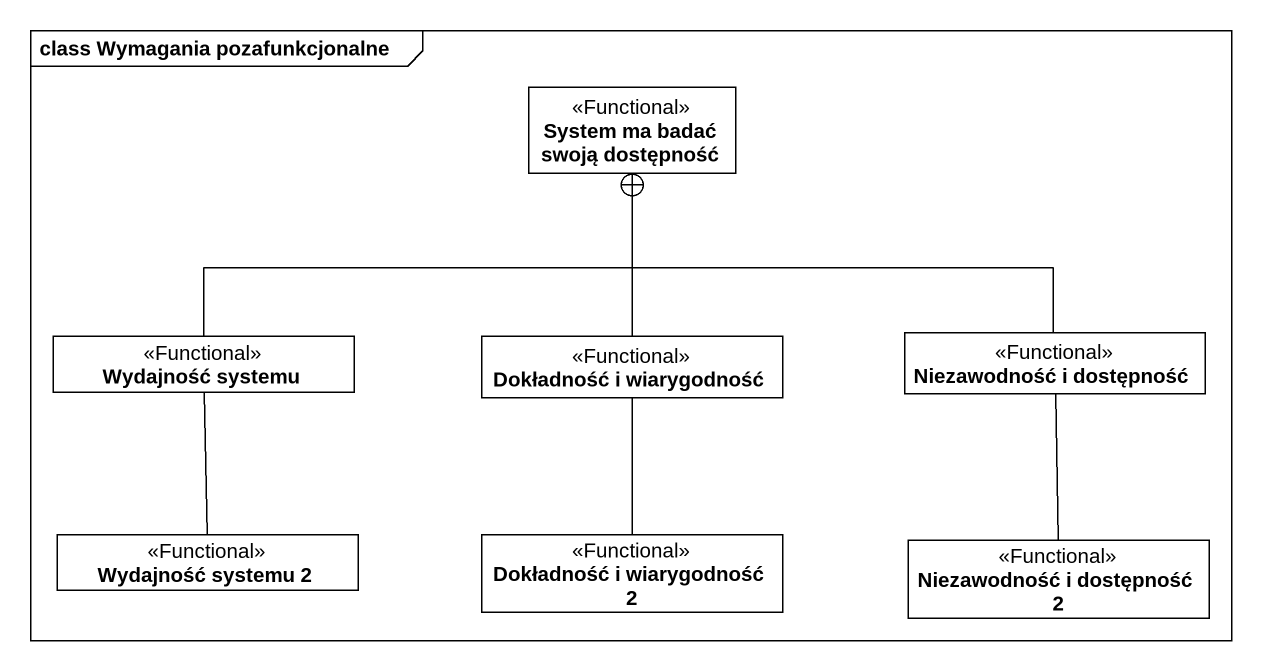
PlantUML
@startuml
mainframe class Wymagania pozafunkcjonalne
hide circle
hide empty members
class "System ma badać swoją dostępność" as System_ma_badać_swoją <<Functional>>
class "Wydajność systemu" as Wydajność_systemu <<Functional>>
class "Dokładność i wiarygodność" as Dokładność_i_wiarygodność <<Functional>>
class "Niezawodność i dostępność" as Niezawodność_i_dostępność <<Functional>>
class "Wydajność systemu 2" as Wydajność_systemu_2 <<Functional>>
class "Dokładność i wiarygodność 2" as Dokładność_i_wiarygodność_2 <<Functional>>
class "Niezawodność i dostępność 2" as Niezawodność_i_dostępność_2 <<Functional>>
Wydajność_systemu -right-+ System_ma_badać_swoją
Dokładność_i_wiarygodność -up-+ System_ma_badać_swoją
Niezawodność_i_dostępność -left-+ System_ma_badać_swoją
Wydajność_systemu_2 -up- Wydajność_systemu
Dokładność_i_wiarygodność_2 -up- Dokładność_i_wiarygodność
Niezawodność_i_dostępność_2 -up- Niezawodność_i_dostępność
@enduml
